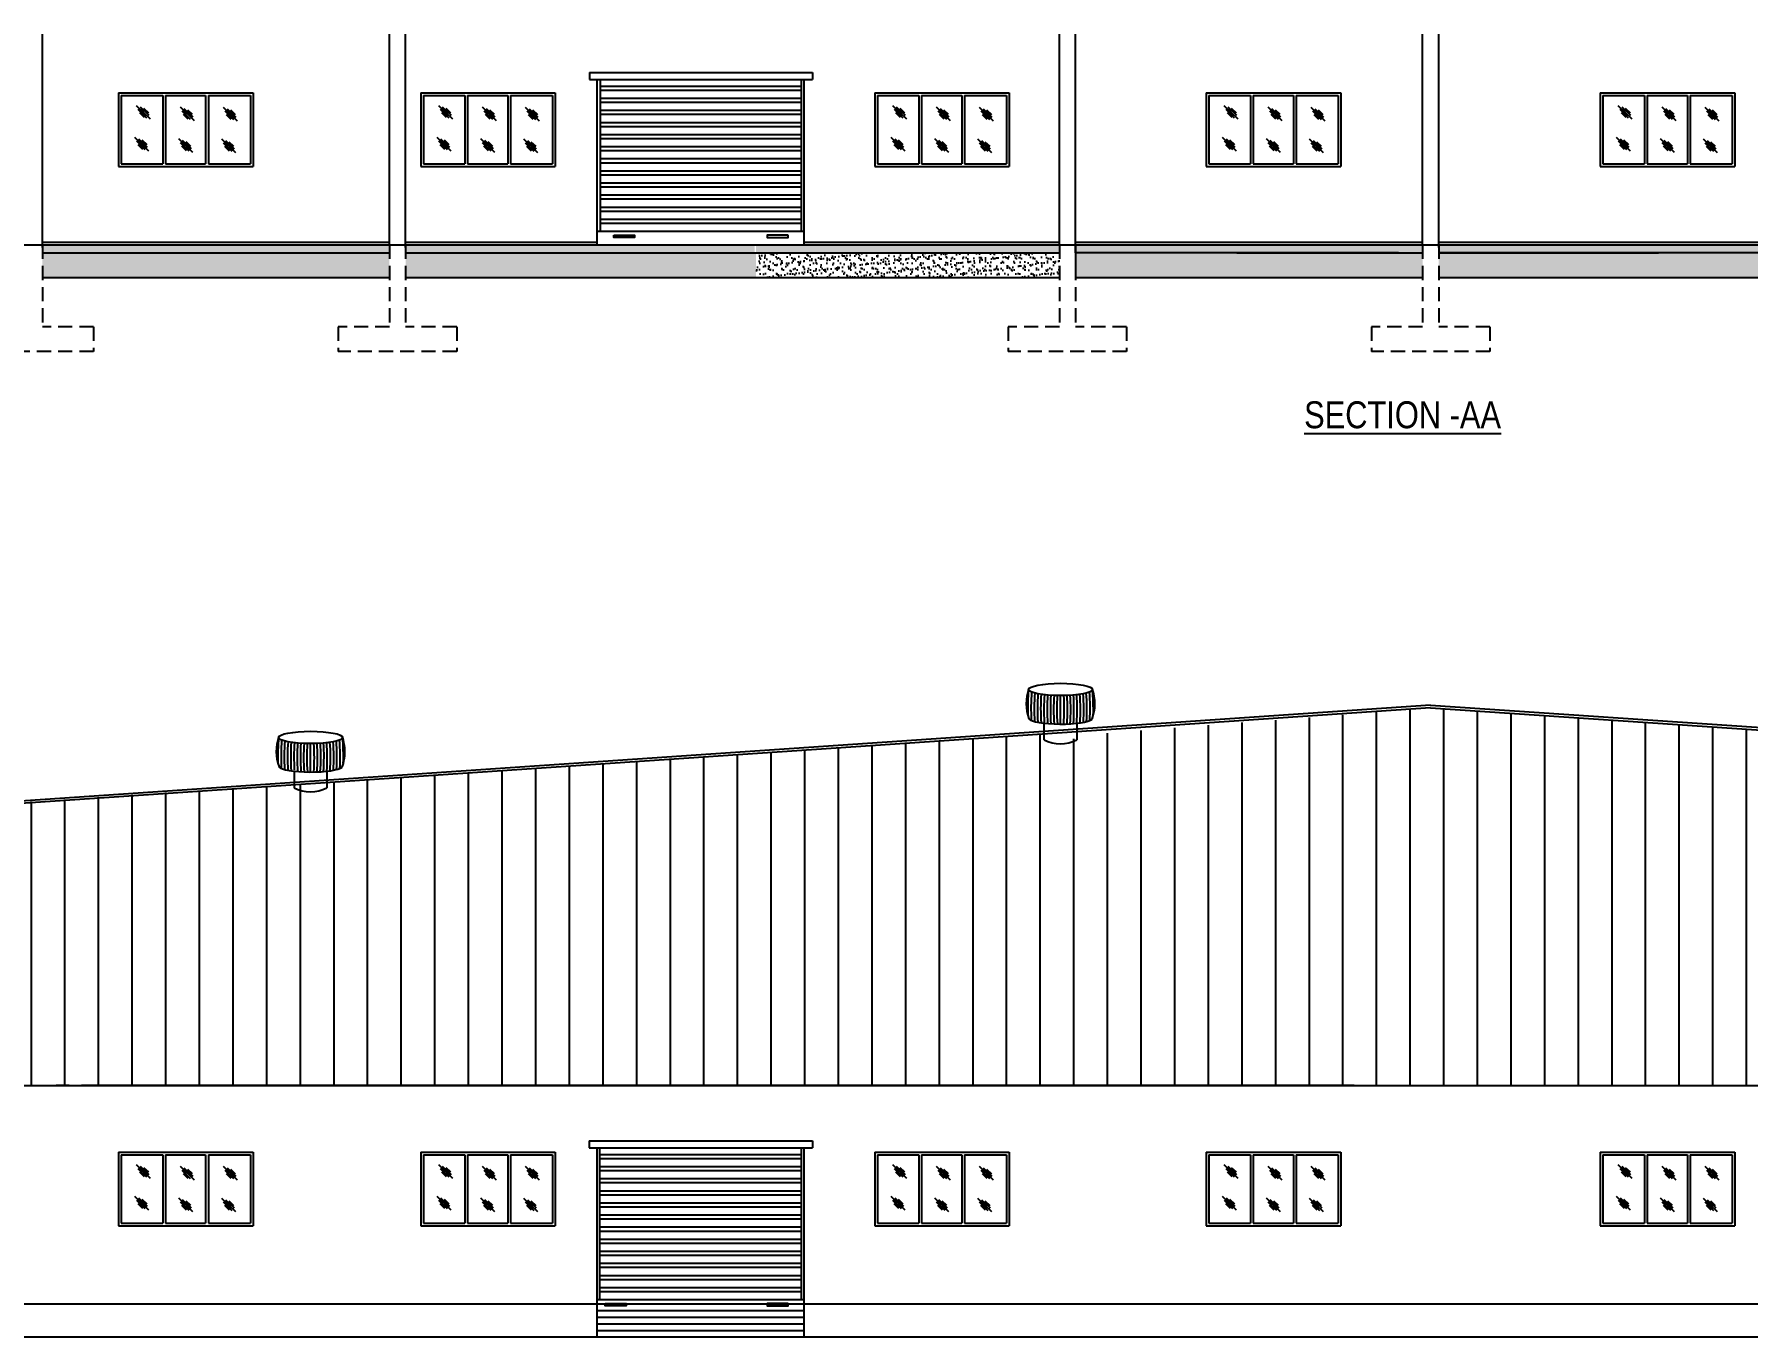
# Model space of a CAD drawing. Header units: metres. Extents: x 1422408 to 2267706, y 3009 to 80428.
# Drawn here: x 2267385.27 to 2267417.11, y 3116.11 to 3140.32 of the extents above; entities that cross this region are included whole.
import ezdxf

# ---------------------------------------------------------------- set-up
doc = ezdxf.new("R2010")
doc.units = ezdxf.units.M
doc.header["$LTSCALE"] = 3.5
doc.header["$MEASUREMENT"] = 0
doc.linetypes.add('DASHED2', pattern=[0.375, 0.25, -0.125])
doc.layers.get('0').update_dxf_attribs({"linetype": 'CONTINUOUS'})
doc.layers.add('Soolagiri', color=6, linetype='CONTINUOUS')
doc.layers.add('walls', color=41, linetype='CONTINUOUS')
doc.styles.add('SH', font='swissc.ttf', dxfattribs={"height": 10})
pattern_1 = [(37.5, (2298119.78931, 18616.87948), (-0.00503946865, 0.1541459015), [0, -0.1216, 0, -0.136, 0, -0.13]), (7.5, (2298119.7893, 18616.87948), (0.1415821364, 0.2257716852), [0, -0.0656, 0, -0.1096, 0, -0.042]), (327.5, (2298119.69091, 18616.87948), (0.24913134894, 0.0004527243), [0, -0.04, 0, -0.144, 0, -0.188]), (317.5, (2298119.6909, 18616.87948), (0.2404901284, 0.0702140452), [0, -0.02, 0, -0.0944, 0, -0.108])]
pattern_2 = [(50, (2298119.78931, 18616.87948), (0.1434520365, -0.012550427), [0.015, -0.165]), (355, (2298119.7893, 18616.87948), (-0.0277502667, 0.15043842674), [0.012, -0.132]), (100.45144446, (2298119.80126, 18616.87843), (0.11570176935, 0.1378879982), [0.0127480384, -0.1402284224]), (46.1842, (2298119.7893, 18616.91948), (0.2134482661, -0.0331038562), [0.0225, -0.2475]), (96.6356355, (2298119.8071, 18616.91672), (0.1869323891, 0.1948237202), [0.0191220684, -0.210342752]), (351.184164, (2298119.7893, 18616.91948), (0.186932389, 0.19482372), [0.018, -0.1980000002]), (21, (2298119.80931, 18616.90948), (0.11938141042, -0.08052377813), [0.015, -0.165]), (326, (2298119.8093, 18616.90948), (0.0486630664, 0.145030009), [0.012, -0.132]), (71.45144474, (2298119.81926, 18616.90277), (0.16804447535, 0.06450623056), [0.012748038, -0.1402284224]), (37.5, (2298119.789307, 18616.87948), (0.00243197106, 0.06657877077), [0, -0.1304, 0, -0.134, 0, -0.1325]), (7.5, (2298119.78931, 18616.87948), (0.05261390749, 0.07888234238), [0, -0.0764, 0, -0.1274, 0, -0.0505]), (327.5, (2298119.744707, 18616.87948), (0.106764487234, -0.00451097435), [0, -0.05, 0, -0.156, 0, -0.207]), (317.5, (2298119.72471, 18616.87948), (0.11663723387, 0.02002099647), [0, -0.065, 0, -0.1036, 0, -0.147])]

# ---------------------------------------------------------------- blocks, each defined once
blk = doc.blocks.new('A$C592862AF')
at = {"layer": 'Soolagiri', "ltscale": 0.1}
for p, q in [((0.531, 0.215), (0.531, 0.658)), ((0.274, 0.24), (0.274, -0.027)), ((0.783, 0.24), (0.783, -0.027))]:
    blk.add_line(p, q, dxfattribs=at)
for centre, radius, start, end in [((0.685, 0.533), 0.685, 160.2029, 200.1397), ((3.699, 0.447), 3.676, 175.2224, 181.4913), ((3.699, 0.447), 3.626, 175.8022, 182.7483), ((3.699, 0.447), 3.576, 175.9967, 183.0655), ((3.699, 0.447), 3.526, 176.1188, 183.2978), ((3.699, 0.447), 3.476, 176.1997, 183.4872), ((3.699, 0.447), 3.426, 176.2511, 183.3433), ((3.699, 0.447), 3.376, 176.2785, 183.7869), ((3.699, 0.447), 3.326, 176.2852, 183.9075), ((3.699, 0.447), 3.276, 176.2725, 184.0117), ((3.699, 0.447), 3.226, 176.241, 184.1006), ((-2.637, 0.447), 3.226, 355.8986, 3.759), ((-2.637, 0.447), 3.276, 355.9866, 3.7276), ((-2.637, 0.447), 3.326, 356.09, 3.7149), ((-2.637, 0.447), 3.376, 356.2097, 3.7216), ((-2.637, 0.447), 3.426, 356.3475, 3.7491), ((-2.637, 0.447), 3.476, 356.507, 3.8005), ((-2.686, 0.436), 3.576, 356.9242, 4.0038), ((-2.637, 0.447), 3.576, 356.9242, 4.0038), ((-2.637, 0.447), 3.626, 357.235, 4.1985), ((0.378, 0.533), 0.685, 339.4087, 19.7971), ((-2.637, 0.447), 3.676, 358.5152, 4.7713), ((0.529, 0.463), 0.552, 242.5754, 297.4246)]:
    blk.add_arc(centre, radius, start, end, dxfattribs=at)
blk.add_ellipse((0.531, 0.752), major_axis=(-0.495, 0), ratio=0.191406, dxfattribs=at)
blk.add_ellipse((0.532, 0.31), major_axis=(-0.495, 0), ratio=0.191406, start_param=0.135875, end_param=2.951606, dxfattribs=at)
blk = doc.blocks.new('A$C3C6135CD')
at = {"layer": 'walls', "ltscale": 0.1, "xscale": 1.199999999998907, "yscale": 1.199999999998907, "zscale": 1.199999999998907}
blk.add_blockref('A$C592862AF', (-0.005, 0.098), dxfattribs=at)

msp = doc.modelspace()

# ---------------------------------------------------------------- hatches: boundary and pattern name
h = msp.add_hatch()
h.set_pattern_fill('ANSI32', scale=0.6, angle=135)
h.set_pattern_definition([(180, (2265979.13424, 3436.73373), (0, -0.225), []), (180, (2265979.05924, 3436.80873), (0, -0.225), [])])
h.paths.add_polyline_path([(2267399.52684, 3136.66285), (2267399.52684, 3139.47778), (2267395.78684, 3139.47778), (2267395.78684, 3136.66285)])
at = {"lineweight": -3}
h = msp.add_hatch(dxfattribs=at)
h.set_pattern_fill('AR-CONC', scale=0.02, style=0)
h.set_pattern_definition([(50, (2298107.24931, 18616.87948), (0.1434520365, -0.012550427), [0.015, -0.165]), (355, (2298107.2493, 18616.87948), (-0.0277502667, 0.15043842674), [0.012, -0.132]), (100.45144446, (2298107.26126, 18616.87843), (0.11570176935, 0.1378879982), [0.0127480384, -0.1402284224]), (46.1842, (2298107.2493, 18616.91948), (0.2134482661, -0.0331038562), [0.0225, -0.2475]), (96.6356355, (2298107.2671, 18616.91672), (0.1869323891, 0.1948237202), [0.0191220684, -0.210342752]), (351.184164, (2298107.2493, 18616.91948), (0.186932389, 0.19482372), [0.018, -0.1980000002]), (21, (2298107.26931, 18616.90948), (0.11938141042, -0.08052377813), [0.015, -0.165]), (326, (2298107.2693, 18616.90948), (0.0486630664, 0.145030009), [0.012, -0.132]), (71.45144474, (2298107.27926, 18616.90277), (0.16804447535, 0.06450623056), [0.012748038, -0.1402284224]), (37.5, (2298107.249307, 18616.87948), (0.00243197106, 0.06657877077), [0, -0.1304, 0, -0.134, 0, -0.1325]), (7.5, (2298107.24931, 18616.87948), (0.05261390749, 0.07888234238), [0, -0.0764, 0, -0.1274, 0, -0.0505]), (327.5, (2298107.204707, 18616.87948), (0.106764487234, -0.00451097435), [0, -0.05, 0, -0.156, 0, -0.207]), (317.5, (2298107.18471, 18616.87948), (0.11663723387, 0.02002099647), [0, -0.065, 0, -0.1036, 0, -0.147])])
h.paths.add_polyline_path([(2267391.86684, 3136.25926), (2267391.86684, 3136.40926), (2267385.41684, 3136.40926), (2267385.41684, 3136.25926)])
h = msp.add_hatch(dxfattribs=at)
h.set_pattern_fill('AR-SAND', scale=0.08, style=0)
h.set_pattern_definition([(37.5, (2298107.24931, 18616.87948), (-0.00503946865, 0.1541459015), [0, -0.1216, 0, -0.136, 0, -0.13]), (7.5, (2298107.2493, 18616.87948), (0.1415821364, 0.2257716852), [0, -0.0656, 0, -0.1096, 0, -0.042]), (327.5, (2298107.15091, 18616.87948), (0.24913134894, 0.0004527243), [0, -0.04, 0, -0.144, 0, -0.188]), (317.5, (2298107.1509, 18616.87948), (0.2404901284, 0.0702140452), [0, -0.02, 0, -0.0944, 0, -0.108])])
h.paths.add_polyline_path([(2267391.86684, 3135.79938), (2267391.86684, 3136.25926), (2267385.41684, 3136.25926), (2267385.41684, 3135.79962), (2267386.59482, 3135.79962)])
h = msp.add_hatch(dxfattribs=at)
h.set_pattern_fill('AR-CONC', scale=0.02, style=0)
h.set_pattern_definition([(50, (2298113.51931, 18616.87948), (0.1434520365, -0.012550427), [0.015, -0.165]), (355, (2298113.5193, 18616.87948), (-0.0277502667, 0.15043842674), [0.012, -0.132]), (100.45144446, (2298113.53126, 18616.87843), (0.11570176935, 0.1378879982), [0.0127480384, -0.1402284224]), (46.1842, (2298113.5193, 18616.91948), (0.2134482661, -0.0331038562), [0.0225, -0.2475]), (96.6356355, (2298113.5371, 18616.91672), (0.1869323891, 0.1948237202), [0.0191220684, -0.210342752]), (351.184164, (2298113.5193, 18616.91948), (0.186932389, 0.19482372), [0.018, -0.1980000002]), (21, (2298113.53931, 18616.90948), (0.11938141042, -0.08052377813), [0.015, -0.165]), (326, (2298113.5393, 18616.90948), (0.0486630664, 0.145030009), [0.012, -0.132]), (71.45144474, (2298113.54926, 18616.90277), (0.16804447535, 0.06450623056), [0.012748038, -0.1402284224]), (37.5, (2298113.519307, 18616.87948), (0.00243197106, 0.06657877077), [0, -0.1304, 0, -0.134, 0, -0.1325]), (7.5, (2298113.51931, 18616.87948), (0.05261390749, 0.07888234238), [0, -0.0764, 0, -0.1274, 0, -0.0505]), (327.5, (2298113.474707, 18616.87948), (0.106764487234, -0.00451097435), [0, -0.05, 0, -0.156, 0, -0.207]), (317.5, (2298113.45471, 18616.87948), (0.11663723387, 0.02002099647), [0, -0.065, 0, -0.1036, 0, -0.147])])
h.paths.add_polyline_path([(2267398.65558, 3136.25926), (2267398.65558, 3136.40926), (2267392.16684, 3136.40926), (2267392.16684, 3136.25926)])
h = msp.add_hatch(dxfattribs=at)
h.set_pattern_fill('AR-SAND', scale=0.08, style=0)
h.set_pattern_definition([(37.5, (2298113.51931, 18616.87948), (-0.00503946865, 0.1541459015), [0, -0.1216, 0, -0.136, 0, -0.13]), (7.5, (2298113.5193, 18616.87948), (0.1415821364, 0.2257716852), [0, -0.0656, 0, -0.1096, 0, -0.042]), (327.5, (2298113.42091, 18616.87948), (0.24913134894, 0.0004527243), [0, -0.04, 0, -0.144, 0, -0.188]), (317.5, (2298113.4209, 18616.87948), (0.2404901284, 0.0702140452), [0, -0.02, 0, -0.0944, 0, -0.108])])
h.paths.add_polyline_path([(2267398.67684, 3135.79938), (2267398.67684, 3136.25926), (2267392.16684, 3136.25926), (2267392.16684, 3135.79962), (2267392.86482, 3135.79962)])
h = msp.add_hatch(dxfattribs=at)
h.set_pattern_fill('AR-CONC', scale=0.02, style=0)
h.set_pattern_definition(pattern_2)
h.paths.add_polyline_path([(2267404.31684, 3136.25926), (2267404.31684, 3136.40926), (2267398.67684, 3136.40926), (2267398.67684, 3136.25926)])
h = msp.add_hatch(dxfattribs=at)
h.set_pattern_fill('AR-SAND', scale=0.08, style=0)
h.set_pattern_definition(pattern_1)
h.paths.add_polyline_path([(2267404.31684, 3135.79938), (2267404.31684, 3136.25926), (2267398.67684, 3136.25926), (2267398.67684, 3135.79962), (2267399.13482, 3135.79962)])
h = msp.add_hatch(dxfattribs=at)
h.set_pattern_fill('AR-CONC', scale=0.02, style=0)
h.set_pattern_definition(pattern_2)
h.paths.add_polyline_path([(2267436.38684, 3136.40924), (2267426.01684, 3136.40924), (2267426.01684, 3136.25926), (2267436.38684, 3136.25926)])
h.paths.add_polyline_path([(2267443.13684, 3136.40926), (2267436.68684, 3136.40926), (2267436.68684, 3136.25926), (2267443.13684, 3136.25926)])
h.paths.add_polyline_path([(2267456.35841, 3136.40924), (2267450.18684, 3136.40924), (2267450.18684, 3136.25926), (2267456.35841, 3136.25926)])
h.paths.add_polyline_path([(2267411.36684, 3136.40924), (2267411.36684, 3136.25926), (2267418.96684, 3136.25926), (2267418.96684, 3136.40924)])
h.paths.add_polyline_path([(2267411.06684, 3136.25926), (2267411.06684, 3136.40924), (2267404.61684, 3136.40924), (2267404.61684, 3136.25926)])
h.paths.add_polyline_path([(2267419.26684, 3136.40926), (2267419.26684, 3136.25926), (2267425.71684, 3136.25926), (2267425.71684, 3136.40926)])
h = msp.add_hatch(dxfattribs=at)
h.set_pattern_fill('AR-SAND', scale=0.08, style=0)
h.set_pattern_definition(pattern_1)
h.paths.add_polyline_path([(2267450.18684, 3136.25926), (2267450.18684, 3135.79926), (2267448.8952, 3135.79926), (2267456.35994, 3135.79944), (2267456.36397, 3136.25908)])
h.paths.add_polyline_path([(2267443.13684, 3136.25926), (2267436.68684, 3136.25926), (2267436.68684, 3135.79926), (2267443.13684, 3135.79926)])
h.paths.add_polyline_path([(2267436.38684, 3136.25926), (2267426.01684, 3136.25926), (2267426.01684, 3135.79926), (2267436.38684, 3135.79926)])
h.paths.add_polyline_path([(2267411.06684, 3135.79926), (2267411.06684, 3136.25926), (2267404.61684, 3136.25926), (2267404.61684, 3135.79926)])
h.paths.add_polyline_path([(2267411.36684, 3136.25926), (2267411.36684, 3135.79926), (2267418.96684, 3135.79926), (2267418.96684, 3136.25926)])
h.paths.add_polyline_path([(2267419.26684, 3136.25926), (2267419.26684, 3135.79926), (2267425.71684, 3135.79926), (2267425.71684, 3136.25926)])
h = msp.add_hatch(dxfattribs=at)
h.set_pattern_fill('ANSI31', scale=5, angle=45, style=0)
h.set_pattern_definition([(90, (2298107.0872, 18574.57995), (-0.625, 0), [])])
edge = h.paths.add_edge_path()
edge.add_line((2267456.94074, 3124.76434), (2267430.28257, 3126.51046))
edge.add_arc((2267429.99948, 3126.57609), 0.2906, 194.030278, 346.94782, ccw=False)
edge.add_line((2267429.71756, 3126.50564), (2267418.58815, 3127.30189))
edge.add_arc((2267418.20912, 3127.32831), 0.37995, 231.621827, 356.012441, ccw=False)
edge.add_line((2267417.97323, 3127.03046), (2267417.98054, 3127.34301))
edge.add_line((2267417.98054, 3127.34301), (2267411.2247, 3127.80022))
edge.add_line((2267411.2247, 3127.80022), (2267404.65339, 3127.284))
edge.add_line((2267404.65339, 3127.284), (2267404.67373, 3127.35632))
edge.add_arc((2267404.35598, 3127.47382), 0.33878, 208.065233, 339.706364, ccw=False)
edge.add_line((2267404.05703, 3127.31443), (2267365.49379, 3124.74015))
edge.add_line((2267365.49379, 3124.74015), (2267365.49784, 3120.78108))
edge.add_line((2267365.49784, 3120.78108), (2267386.01521, 3120.78108))
edge.add_line((2267386.01521, 3120.78108), (2267386.24521, 3120.78291))
edge.add_line((2267386.24521, 3120.78291), (2267409.89521, 3120.78108))
edge.add_line((2267409.89521, 3120.78108), (2267456.93684, 3120.78108))
edge.add_line((2267456.93684, 3120.78108), (2267456.94074, 3124.76434))
h = msp.add_hatch()
h.set_pattern_fill('ANSI32', scale=0.6, angle=135)
h.set_pattern_definition([(180, (2265979.13424, 3416.87421), (0, -0.225), []), (180, (2265979.05924, 3416.94921), (0, -0.225), [])])
h.paths.add_polyline_path([(2267399.52684, 3116.80334), (2267399.52684, 3119.61826), (2267395.77684, 3119.61826), (2267395.77684, 3116.80334)])
h = msp.add_hatch()
h.set_pattern_fill('ANSI31', angle=135)
h.set_pattern_definition([(180, (2273614.48903, 9527.09983), (0, -0.125), [])])
h.paths.add_polyline_path([(2267399.57684, 3116.10908), (2267399.57684, 3116.60334), (2267395.72684, 3116.60334), (2267395.72684, 3116.10908)])

# ---------------------------------------------------------------- linework, layer by layer
at = {"color": 7, "lineweight": -3}
for p, q in [((2267385.41684, 3136.35926), (2267385.41684, 3140.32126)), ((2267391.86684, 3136.40926), (2267391.86684, 3140.32126)), ((2267392.16684, 3136.35926), (2267392.16684, 3140.32126)), ((2267404.31684, 3136.40926), (2267404.31684, 3140.32126)), ((2267404.61684, 3136.35926), (2267404.61684, 3140.32126)), ((2267411.06684, 3136.40924), (2267411.06684, 3140.32124)), ((2267411.36684, 3136.35924), (2267411.36684, 3140.32124)), ((2267409.7957, 3120.78108), (2267386.1457, 3120.78108)), ((2267365.24837, 3116.10908), (2267458.06603, 3116.10908))]:
    msp.add_line(p, q, dxfattribs=at)
at = {"color": 7}
for p, q in [((2267395.58684, 3139.61188), (2267395.58684, 3139.47778)), ((2267395.58684, 3139.61188), (2267399.72684, 3139.61188)), ((2267395.58684, 3139.47778), (2267399.72684, 3139.47778)), ((2267395.72684, 3136.40922), (2267395.72684, 3139.47778)), ((2267395.78684, 3136.66285), (2267395.78684, 3139.47778)), ((2267399.52684, 3136.66285), (2267399.52684, 3139.47778)), ((2267399.57684, 3136.40922), (2267399.57684, 3139.47778)), ((2267399.72684, 3139.61188), (2267399.72684, 3139.47778)), ((2267386.83368, 3139.23072), (2267386.83368, 3137.86072)), ((2267386.83368, 3139.23072), (2267389.33368, 3139.23072)), ((2267386.88368, 3139.18072), (2267386.88368, 3137.91072)), ((2267386.88368, 3139.18072), (2267387.65528, 3139.18072)), ((2267387.65528, 3139.18072), (2267387.65528, 3137.91072)), ((2267387.70528, 3139.18072), (2267387.70528, 3137.91072)), ((2267387.70528, 3139.18072), (2267388.45188, 3139.18072)), ((2267388.45188, 3139.18072), (2267388.45188, 3137.91072)), ((2267388.50188, 3139.18072), (2267388.50188, 3137.91072)), ((2267388.50188, 3139.18072), (2267389.28368, 3139.18072)), ((2267389.28368, 3139.18072), (2267389.28368, 3137.91072)), ((2267389.33368, 3139.23072), (2267389.33368, 3137.86072)), ((2267392.44815, 3139.23072), (2267392.44815, 3137.86072)), ((2267392.44815, 3139.23072), (2267394.94815, 3139.23072)), ((2267392.49815, 3139.18072), (2267392.49815, 3137.91072)), ((2267392.49815, 3139.18072), (2267393.26975, 3139.18072)), ((2267393.26975, 3139.18072), (2267393.26975, 3137.91072)), ((2267393.31975, 3139.18072), (2267393.31975, 3137.91072)), ((2267393.31975, 3139.18072), (2267394.06635, 3139.18072)), ((2267394.06635, 3139.18072), (2267394.06635, 3137.91072)), ((2267394.11635, 3139.18072), (2267394.11635, 3137.91072)), ((2267394.11635, 3139.18072), (2267394.89815, 3139.18072)), ((2267394.89815, 3139.18072), (2267394.89815, 3137.91072)), ((2267394.94815, 3139.23072), (2267394.94815, 3137.86072)), ((2267400.88548, 3139.23072), (2267400.88548, 3137.86072)), ((2267400.88548, 3139.23072), (2267403.38548, 3139.23072)), ((2267400.93548, 3139.18072), (2267400.93548, 3137.91072)), ((2267400.93548, 3139.18072), (2267401.70708, 3139.18072)), ((2267401.70708, 3139.18072), (2267401.70708, 3137.91072)), ((2267401.75708, 3139.18072), (2267401.75708, 3137.91072)), ((2267401.75708, 3139.18072), (2267402.50368, 3139.18072)), ((2267402.50368, 3139.18072), (2267402.50368, 3137.91072)), ((2267402.55368, 3139.18072), (2267402.55368, 3137.91072)), ((2267402.55368, 3139.18072), (2267403.33548, 3139.18072)), ((2267403.33548, 3139.18072), (2267403.33548, 3137.91072)), ((2267403.38548, 3139.23072), (2267403.38548, 3137.86072)), ((2267407.04717, 3139.23072), (2267407.04717, 3137.86072)), ((2267407.04717, 3139.23072), (2267409.54717, 3139.23072)), ((2267407.09717, 3139.18072), (2267407.09717, 3137.91072)), ((2267407.09717, 3139.18072), (2267407.86877, 3139.18072)), ((2267407.86877, 3139.18072), (2267407.86877, 3137.91072)), ((2267407.91877, 3139.18072), (2267407.91877, 3137.91072)), ((2267407.91877, 3139.18072), (2267408.66537, 3139.18072)), ((2267408.66537, 3139.18072), (2267408.66537, 3137.91072)), ((2267408.71537, 3139.18072), (2267408.71537, 3137.91072)), ((2267408.71537, 3139.18072), (2267409.49717, 3139.18072)), ((2267409.49717, 3139.18072), (2267409.49717, 3137.91072)), ((2267409.54717, 3139.23072), (2267409.54717, 3137.86072)), ((2267414.36924, 3139.23072), (2267414.36924, 3137.86072)), ((2267414.36924, 3139.23072), (2267416.86924, 3139.23072)), ((2267414.41924, 3139.18072), (2267414.41924, 3137.91072)), ((2267414.41924, 3139.18072), (2267415.19084, 3139.18072)), ((2267415.19084, 3139.18072), (2267415.19084, 3137.91072)), ((2267415.24084, 3139.18072), (2267415.24084, 3137.91072)), ((2267415.24084, 3139.18072), (2267415.98744, 3139.18072)), ((2267415.98744, 3139.18072), (2267415.98744, 3137.91072)), ((2267416.03744, 3139.18072), (2267416.03744, 3137.91072)), ((2267416.03744, 3139.18072), (2267416.81924, 3139.18072)), ((2267416.81924, 3139.18072), (2267416.81924, 3137.91072)), ((2267416.86924, 3139.23072), (2267416.86924, 3137.86072)), ((2267387.16194, 3138.99937), (2267387.4227, 3138.7466)), ((2267387.35981, 3138.76382), (2267387.20054, 3138.92103)), ((2267387.31243, 3138.77183), (2267387.22609, 3138.8581)), ((2267387.40353, 3138.80892), (2267387.24145, 3138.96323)), ((2267387.39405, 3138.85603), (2267387.30514, 3138.93965)), ((2267387.97514, 3138.97044), (2267388.2359, 3138.71767)), ((2267388.17301, 3138.73489), (2267388.01374, 3138.89209)), ((2267388.12563, 3138.74289), (2267388.03929, 3138.82916)), ((2267388.21673, 3138.77999), (2267388.05464, 3138.93429)), ((2267388.20725, 3138.82709), (2267388.11834, 3138.91071)), ((2267388.77532, 3138.96718), (2267389.03608, 3138.71441)), ((2267388.97319, 3138.73163), (2267388.81392, 3138.88884)), ((2267388.92581, 3138.73964), (2267388.83947, 3138.82591)), ((2267389.01691, 3138.77673), (2267388.85483, 3138.93104)), ((2267389.00743, 3138.82384), (2267388.91852, 3138.90746)), ((2267392.77641, 3138.99937), (2267393.03717, 3138.7466)), ((2267392.97428, 3138.76382), (2267392.81501, 3138.92103)), ((2267392.9269, 3138.77183), (2267392.84056, 3138.8581)), ((2267393.018, 3138.80892), (2267392.85592, 3138.96323)), ((2267393.00852, 3138.85603), (2267392.91961, 3138.93965)), ((2267393.58961, 3138.97044), (2267393.85037, 3138.71767)), ((2267393.78748, 3138.73489), (2267393.62821, 3138.89209)), ((2267393.7401, 3138.74289), (2267393.65376, 3138.82916)), ((2267393.8312, 3138.77999), (2267393.66912, 3138.93429)), ((2267393.82172, 3138.82709), (2267393.73281, 3138.91071)), ((2267394.38979, 3138.96718), (2267394.65055, 3138.71441)), ((2267394.58766, 3138.73163), (2267394.42839, 3138.88884)), ((2267394.54028, 3138.73964), (2267394.45394, 3138.82591)), ((2267394.63138, 3138.77673), (2267394.4693, 3138.93104)), ((2267394.6219, 3138.82384), (2267394.53299, 3138.90746)), ((2267401.21373, 3138.99937), (2267401.47449, 3138.7466)), ((2267401.41161, 3138.76382), (2267401.25233, 3138.92103)), ((2267401.36423, 3138.77183), (2267401.27788, 3138.8581)), ((2267401.45532, 3138.80892), (2267401.29324, 3138.96323)), ((2267401.44585, 3138.85603), (2267401.35693, 3138.93965)), ((2267402.02693, 3138.97044), (2267402.28769, 3138.71767)), ((2267402.22481, 3138.73489), (2267402.06553, 3138.89209)), ((2267402.17743, 3138.74289), (2267402.09108, 3138.82916)), ((2267402.26852, 3138.77999), (2267402.10644, 3138.93429)), ((2267402.25905, 3138.82709), (2267402.17013, 3138.91071)), ((2267402.82711, 3138.96718), (2267403.08787, 3138.71441)), ((2267403.02499, 3138.73163), (2267402.86572, 3138.88884)), ((2267402.97761, 3138.73964), (2267402.89127, 3138.82591)), ((2267403.06871, 3138.77673), (2267402.90662, 3138.93104)), ((2267403.05923, 3138.82384), (2267402.97032, 3138.90746)), ((2267407.37543, 3138.99937), (2267407.63619, 3138.7466)), ((2267407.5733, 3138.76382), (2267407.41403, 3138.92103)), ((2267407.52592, 3138.77183), (2267407.43958, 3138.8581)), ((2267407.61702, 3138.80892), (2267407.45494, 3138.96323)), ((2267407.60754, 3138.85603), (2267407.51863, 3138.93965)), ((2267408.18863, 3138.97044), (2267408.44939, 3138.71767)), ((2267408.3865, 3138.73489), (2267408.22723, 3138.89209)), ((2267408.33912, 3138.74289), (2267408.25278, 3138.82916)), ((2267408.43022, 3138.77999), (2267408.26814, 3138.93429)), ((2267408.42074, 3138.82709), (2267408.33183, 3138.91071)), ((2267408.98881, 3138.96718), (2267409.24957, 3138.71441)), ((2267409.18668, 3138.73163), (2267409.02741, 3138.88884)), ((2267409.1393, 3138.73964), (2267409.05296, 3138.82591)), ((2267409.2304, 3138.77673), (2267409.06832, 3138.93104)), ((2267409.22092, 3138.82384), (2267409.13201, 3138.90746)), ((2267414.6975, 3138.99937), (2267414.95826, 3138.7466)), ((2267414.89537, 3138.76382), (2267414.7361, 3138.92103)), ((2267414.84799, 3138.77183), (2267414.76165, 3138.8581)), ((2267414.93909, 3138.80892), (2267414.77701, 3138.96323)), ((2267414.92961, 3138.85603), (2267414.8407, 3138.93965)), ((2267415.5107, 3138.97044), (2267415.77146, 3138.71767)), ((2267415.70857, 3138.73489), (2267415.5493, 3138.89209)), ((2267415.66119, 3138.74289), (2267415.57485, 3138.82916)), ((2267415.75229, 3138.77999), (2267415.59021, 3138.93429)), ((2267415.74281, 3138.82709), (2267415.6539, 3138.91071)), ((2267416.31088, 3138.96718), (2267416.57164, 3138.71441)), ((2267416.50875, 3138.73163), (2267416.34948, 3138.88884)), ((2267416.46138, 3138.73964), (2267416.37503, 3138.82591)), ((2267416.55247, 3138.77673), (2267416.39039, 3138.93104)), ((2267416.543, 3138.82384), (2267416.45408, 3138.90746)), ((2267387.13131, 3138.40949), (2267387.39207, 3138.15672)), ((2267387.32918, 3138.17394), (2267387.16991, 3138.33115)), ((2267387.2818, 3138.18195), (2267387.19546, 3138.26822)), ((2267387.3729, 3138.21904), (2267387.21082, 3138.37335)), ((2267387.36342, 3138.26615), (2267387.27451, 3138.34977)), ((2267387.94451, 3138.38056), (2267388.20527, 3138.12779)), ((2267388.14238, 3138.14501), (2267387.98311, 3138.30221)), ((2267388.095, 3138.15301), (2267388.00866, 3138.23928)), ((2267388.1861, 3138.19011), (2267388.02402, 3138.34441)), ((2267388.17662, 3138.23721), (2267388.08771, 3138.32083)), ((2267388.74469, 3138.3773), (2267389.00545, 3138.12453)), ((2267388.94256, 3138.14175), (2267388.78329, 3138.29896)), ((2267388.89518, 3138.14976), (2267388.80884, 3138.23603)), ((2267388.98628, 3138.18685), (2267388.8242, 3138.34116)), ((2267388.97681, 3138.23396), (2267388.88789, 3138.31758)), ((2267392.74578, 3138.40949), (2267393.00654, 3138.15672)), ((2267392.94365, 3138.17394), (2267392.78438, 3138.33115)), ((2267392.89628, 3138.18195), (2267392.80993, 3138.26822)), ((2267392.98737, 3138.21904), (2267392.82529, 3138.37335)), ((2267392.9779, 3138.26615), (2267392.88898, 3138.34977)), ((2267393.55898, 3138.38056), (2267393.81974, 3138.12779)), ((2267393.75685, 3138.14501), (2267393.59758, 3138.30221)), ((2267393.70948, 3138.15301), (2267393.62313, 3138.23928)), ((2267393.80057, 3138.19011), (2267393.63849, 3138.34441)), ((2267393.7911, 3138.23721), (2267393.70218, 3138.32083)), ((2267394.35916, 3138.3773), (2267394.61992, 3138.12453)), ((2267394.55704, 3138.14175), (2267394.39776, 3138.29896)), ((2267394.50966, 3138.14976), (2267394.42331, 3138.23603)), ((2267394.60075, 3138.18685), (2267394.43867, 3138.34116)), ((2267394.59128, 3138.23396), (2267394.50236, 3138.31758)), ((2267401.1831, 3138.40949), (2267401.44387, 3138.15672)), ((2267401.38098, 3138.17394), (2267401.22171, 3138.33115)), ((2267401.3336, 3138.18195), (2267401.24726, 3138.26822)), ((2267401.4247, 3138.21904), (2267401.26261, 3138.37335)), ((2267401.41522, 3138.26615), (2267401.32631, 3138.34977)), ((2267401.9963, 3138.38056), (2267402.25706, 3138.12779)), ((2267402.19418, 3138.14501), (2267402.03491, 3138.30221)), ((2267402.1468, 3138.15301), (2267402.06046, 3138.23928)), ((2267402.2379, 3138.19011), (2267402.07581, 3138.34441)), ((2267402.22842, 3138.23721), (2267402.13951, 3138.32083)), ((2267402.79649, 3138.3773), (2267403.05725, 3138.12453)), ((2267402.99436, 3138.14175), (2267402.83509, 3138.29896)), ((2267402.94698, 3138.14976), (2267402.86064, 3138.23603)), ((2267403.03808, 3138.18685), (2267402.876, 3138.34116)), ((2267403.0286, 3138.23396), (2267402.93969, 3138.31758)), ((2267407.3448, 3138.40949), (2267407.60556, 3138.15672)), ((2267407.54267, 3138.17394), (2267407.3834, 3138.33115)), ((2267407.49529, 3138.18195), (2267407.40895, 3138.26822)), ((2267407.58639, 3138.21904), (2267407.42431, 3138.37335)), ((2267407.57691, 3138.26615), (2267407.488, 3138.34977)), ((2267408.158, 3138.38056), (2267408.41876, 3138.12779)), ((2267408.35587, 3138.14501), (2267408.1966, 3138.30221)), ((2267408.30849, 3138.15301), (2267408.22215, 3138.23928)), ((2267408.39959, 3138.19011), (2267408.23751, 3138.34441)), ((2267408.39011, 3138.23721), (2267408.3012, 3138.32083)), ((2267408.95818, 3138.3773), (2267409.21894, 3138.12453)), ((2267409.15605, 3138.14175), (2267408.99678, 3138.29896)), ((2267409.10868, 3138.14976), (2267409.02233, 3138.23603)), ((2267409.19977, 3138.18685), (2267409.03769, 3138.34116)), ((2267409.1903, 3138.23396), (2267409.10138, 3138.31758)), ((2267414.66687, 3138.40949), (2267414.92763, 3138.15672)), ((2267414.86475, 3138.17394), (2267414.70547, 3138.33115)), ((2267414.81737, 3138.18195), (2267414.73102, 3138.26822)), ((2267414.90846, 3138.21904), (2267414.74638, 3138.37335)), ((2267414.89899, 3138.26615), (2267414.81007, 3138.34977)), ((2267415.48007, 3138.38056), (2267415.74083, 3138.12779)), ((2267415.67795, 3138.14501), (2267415.51867, 3138.30221)), ((2267415.63057, 3138.15301), (2267415.54422, 3138.23928)), ((2267415.72166, 3138.19011), (2267415.55958, 3138.34441)), ((2267415.71219, 3138.23721), (2267415.62327, 3138.32083)), ((2267416.28025, 3138.3773), (2267416.54101, 3138.12453)), ((2267416.47813, 3138.14175), (2267416.31886, 3138.29896)), ((2267416.43075, 3138.14976), (2267416.34441, 3138.23603)), ((2267416.52185, 3138.18685), (2267416.35976, 3138.34116)), ((2267416.51237, 3138.23396), (2267416.42346, 3138.31758)), ((2267386.83368, 3137.86072), (2267389.33368, 3137.86072)), ((2267386.88368, 3137.91072), (2267387.65528, 3137.91072)), ((2267387.70528, 3137.91072), (2267388.45188, 3137.91072)), ((2267388.50188, 3137.91072), (2267389.28368, 3137.91072)), ((2267392.44815, 3137.86072), (2267394.94815, 3137.86072)), ((2267392.49815, 3137.91072), (2267393.26975, 3137.91072)), ((2267393.31975, 3137.91072), (2267394.06635, 3137.91072)), ((2267394.11635, 3137.91072), (2267394.89815, 3137.91072)), ((2267400.88548, 3137.86072), (2267403.38548, 3137.86072)), ((2267400.93548, 3137.91072), (2267401.70708, 3137.91072)), ((2267401.75708, 3137.91072), (2267402.50368, 3137.91072)), ((2267402.55368, 3137.91072), (2267403.33548, 3137.91072)), ((2267407.04717, 3137.86072), (2267409.54717, 3137.86072)), ((2267407.09717, 3137.91072), (2267407.86877, 3137.91072)), ((2267407.91877, 3137.91072), (2267408.66537, 3137.91072)), ((2267408.71537, 3137.91072), (2267409.49717, 3137.91072)), ((2267414.36924, 3137.86072), (2267416.86924, 3137.86072)), ((2267414.41924, 3137.91072), (2267415.19084, 3137.91072)), ((2267415.24084, 3137.91072), (2267415.98744, 3137.91072)), ((2267416.03744, 3137.91072), (2267416.81924, 3137.91072)), ((2267395.73684, 3136.66285), (2267399.57684, 3136.66285)), ((2267365.31009, 3136.40926), (2267457.12009, 3136.40926)), ((2267385.41684, 3136.45926), (2267391.86684, 3136.45926)), ((2267385.41684, 3136.25926), (2267391.86684, 3136.25926)), ((2267392.16684, 3136.45926), (2267395.72684, 3136.45926)), ((2267392.16684, 3136.25926), (2267398.67684, 3136.25926)), ((2267398.67684, 3136.25926), (2267404.31684, 3136.25926)), ((2267399.57684, 3136.45926), (2267404.31684, 3136.45926)), ((2267404.61684, 3136.45926), (2267411.06684, 3136.45926)), ((2267407.61732, 3136.25926), (2267411.06684, 3136.25926)), ((2267411.36684, 3136.45926), (2267418.96684, 3136.45926)), ((2267411.36684, 3136.25926), (2267415.45294, 3136.25926, -35.49646)), ((2267385.41684, 3135.79926), (2267391.86684, 3135.79926)), ((2267392.16684, 3135.79926), (2267398.67684, 3135.79926)), ((2267398.67684, 3135.79926), (2267404.31684, 3135.79926)), ((2267399.06131, 3135.79962), (2267399.13482, 3135.79962)), ((2267407.61732, 3135.79926), (2267411.06684, 3135.79926)), ((2267411.36684, 3135.79926), (2267415.45294, 3135.79926, -35.46555)), ((2267411.21684, 3127.85115), (2267365.49684, 3124.73247)), ((2267411.21684, 3127.80075), (2267365.49684, 3124.69526)), ((2267411.21684, 3127.85115), (2267456.93684, 3124.77187)), ((2267411.21684, 3127.80075), (2267456.93684, 3124.7066)), ((2267365.49684, 3120.78108), (2267456.93684, 3120.78108)), ((2267385.9157, 3120.78108), (2267385.6757, 3120.78108)), ((2267385.9157, 3120.78108), (2267386.1457, 3120.78108)), ((2267409.7957, 3120.78108), (2267436.7557, 3120.78108)), ((2267395.57684, 3119.75236), (2267395.57684, 3119.61826)), ((2267395.57684, 3119.75236), (2267399.72684, 3119.75236)), ((2267399.72684, 3119.75236), (2267399.72684, 3119.61826)), ((2267386.83368, 3119.54055), (2267386.83368, 3118.17055)), ((2267386.83368, 3119.54055), (2267389.33368, 3119.54055)), ((2267386.88368, 3119.49055), (2267386.88368, 3118.22055)), ((2267386.88368, 3119.49055), (2267387.65528, 3119.49055)), ((2267387.16194, 3119.3092), (2267387.4227, 3119.05643)), ((2267387.65528, 3119.49055), (2267387.65528, 3118.22055)), ((2267387.70528, 3119.49055), (2267387.70528, 3118.22055)), ((2267387.70528, 3119.49055), (2267388.45188, 3119.49055)), ((2267388.45188, 3119.49055), (2267388.45188, 3118.22055)), ((2267388.50188, 3119.49055), (2267388.50188, 3118.22055)), ((2267388.50188, 3119.49055), (2267389.28368, 3119.49055)), ((2267389.28368, 3119.49055), (2267389.28368, 3118.22055)), ((2267389.33368, 3119.54055), (2267389.33368, 3118.17055)), ((2267392.44815, 3119.54055), (2267392.44815, 3118.17055)), ((2267392.44815, 3119.54055), (2267394.94815, 3119.54055)), ((2267392.49815, 3119.49055), (2267392.49815, 3118.22055)), ((2267392.49815, 3119.49055), (2267393.26975, 3119.49055)), ((2267392.77641, 3119.3092), (2267393.03717, 3119.05643)), ((2267393.26975, 3119.49055), (2267393.26975, 3118.22055)), ((2267393.31975, 3119.49055), (2267393.31975, 3118.22055)), ((2267393.31975, 3119.49055), (2267394.06635, 3119.49055)), ((2267394.06635, 3119.49055), (2267394.06635, 3118.22055)), ((2267394.11635, 3119.49055), (2267394.11635, 3118.22055)), ((2267394.11635, 3119.49055), (2267394.89815, 3119.49055)), ((2267394.89815, 3119.49055), (2267394.89815, 3118.22055)), ((2267394.94815, 3119.54055), (2267394.94815, 3118.17055)), ((2267395.57684, 3119.61826), (2267399.72684, 3119.61826)), ((2267395.72684, 3116.10908), (2267395.72684, 3119.61826)), ((2267395.77684, 3116.80334), (2267395.77684, 3119.61826)), ((2267399.52684, 3116.80334), (2267399.52684, 3119.61826)), ((2267399.57684, 3116.10908), (2267399.57684, 3119.61826)), ((2267400.88548, 3119.54055), (2267400.88548, 3118.17055)), ((2267400.88548, 3119.54055), (2267403.38548, 3119.54055)), ((2267400.93548, 3119.49055), (2267400.93548, 3118.22055)), ((2267400.93548, 3119.49055), (2267401.70708, 3119.49055)), ((2267401.21373, 3119.3092), (2267401.47449, 3119.05643)), ((2267401.70708, 3119.49055), (2267401.70708, 3118.22055)), ((2267401.75708, 3119.49055), (2267401.75708, 3118.22055)), ((2267401.75708, 3119.49055), (2267402.50368, 3119.49055)), ((2267402.50368, 3119.49055), (2267402.50368, 3118.22055)), ((2267402.55368, 3119.49055), (2267402.55368, 3118.22055)), ((2267402.55368, 3119.49055), (2267403.33548, 3119.49055)), ((2267403.33548, 3119.49055), (2267403.33548, 3118.22055)), ((2267403.38548, 3119.54055), (2267403.38548, 3118.17055)), ((2267407.04717, 3119.54055), (2267407.04717, 3118.17055)), ((2267407.04717, 3119.54055), (2267409.54717, 3119.54055)), ((2267407.09717, 3119.49055), (2267407.09717, 3118.22055)), ((2267407.09717, 3119.49055), (2267407.86877, 3119.49055)), ((2267407.37543, 3119.3092), (2267407.63619, 3119.05643)), ((2267407.86877, 3119.49055), (2267407.86877, 3118.22055)), ((2267407.91877, 3119.49055), (2267407.91877, 3118.22055)), ((2267407.91877, 3119.49055), (2267408.66537, 3119.49055)), ((2267408.66537, 3119.49055), (2267408.66537, 3118.22055)), ((2267408.71537, 3119.49055), (2267408.71537, 3118.22055)), ((2267408.71537, 3119.49055), (2267409.49717, 3119.49055)), ((2267409.49717, 3119.49055), (2267409.49717, 3118.22055)), ((2267409.54717, 3119.54055), (2267409.54717, 3118.17055)), ((2267414.36924, 3119.54055), (2267414.36924, 3118.17055)), ((2267414.36924, 3119.54055), (2267416.86924, 3119.54055)), ((2267414.41924, 3119.49055), (2267414.41924, 3118.22055)), ((2267414.41924, 3119.49055), (2267415.19084, 3119.49055)), ((2267414.6975, 3119.3092), (2267414.95826, 3119.05643)), ((2267415.19084, 3119.49055), (2267415.19084, 3118.22055)), ((2267415.24084, 3119.49055), (2267415.24084, 3118.22055)), ((2267415.24084, 3119.49055), (2267415.98744, 3119.49055)), ((2267415.98744, 3119.49055), (2267415.98744, 3118.22055)), ((2267416.03744, 3119.49055), (2267416.03744, 3118.22055)), ((2267416.03744, 3119.49055), (2267416.81924, 3119.49055)), ((2267416.81924, 3119.49055), (2267416.81924, 3118.22055)), ((2267416.86924, 3119.54055), (2267416.86924, 3118.17055)), ((2267387.35981, 3119.07365), (2267387.20054, 3119.23085)), ((2267387.31243, 3119.08165), (2267387.22609, 3119.16792)), ((2267387.40353, 3119.11875), (2267387.24145, 3119.27305)), ((2267387.39405, 3119.16585), (2267387.30514, 3119.24947)), ((2267387.97514, 3119.28026), (2267388.2359, 3119.02749)), ((2267388.17301, 3119.04471), (2267388.01374, 3119.20191)), ((2267388.12563, 3119.05272), (2267388.03929, 3119.13898)), ((2267388.21673, 3119.08981), (2267388.05464, 3119.24411)), ((2267388.20725, 3119.13692), (2267388.11834, 3119.22053)), ((2267388.77532, 3119.27701), (2267389.03608, 3119.02424)), ((2267388.97319, 3119.04146), (2267388.81392, 3119.19866)), ((2267388.92581, 3119.04946), (2267388.83947, 3119.13573)), ((2267389.01691, 3119.08656), (2267388.85483, 3119.24086)), ((2267389.00743, 3119.13366), (2267388.91852, 3119.21728)), ((2267392.97428, 3119.07365), (2267392.81501, 3119.23085)), ((2267392.9269, 3119.08165), (2267392.84056, 3119.16792)), ((2267393.018, 3119.11875), (2267392.85592, 3119.27305)), ((2267393.00852, 3119.16585), (2267392.91961, 3119.24947)), ((2267393.58961, 3119.28026), (2267393.85037, 3119.02749)), ((2267393.78748, 3119.04471), (2267393.62821, 3119.20191)), ((2267393.7401, 3119.05272), (2267393.65376, 3119.13898)), ((2267393.8312, 3119.08981), (2267393.66912, 3119.24411)), ((2267393.82172, 3119.13692), (2267393.73281, 3119.22053)), ((2267394.38979, 3119.27701), (2267394.65055, 3119.02424)), ((2267394.58766, 3119.04146), (2267394.42839, 3119.19866)), ((2267394.54028, 3119.04946), (2267394.45394, 3119.13573)), ((2267394.63138, 3119.08656), (2267394.4693, 3119.24086)), ((2267394.6219, 3119.13366), (2267394.53299, 3119.21728)), ((2267401.41161, 3119.07365), (2267401.25233, 3119.23085)), ((2267401.36423, 3119.08165), (2267401.27788, 3119.16792)), ((2267401.45532, 3119.11875), (2267401.29324, 3119.27305)), ((2267401.44585, 3119.16585), (2267401.35693, 3119.24947)), ((2267402.02693, 3119.28026), (2267402.28769, 3119.02749)), ((2267402.22481, 3119.04471), (2267402.06553, 3119.20191)), ((2267402.17743, 3119.05272), (2267402.09108, 3119.13898)), ((2267402.26852, 3119.08981), (2267402.10644, 3119.24411)), ((2267402.25905, 3119.13692), (2267402.17013, 3119.22053)), ((2267402.82711, 3119.27701), (2267403.08787, 3119.02424)), ((2267403.02499, 3119.04146), (2267402.86572, 3119.19866)), ((2267402.97761, 3119.04946), (2267402.89127, 3119.13573)), ((2267403.06871, 3119.08656), (2267402.90662, 3119.24086)), ((2267403.05923, 3119.13366), (2267402.97032, 3119.21728)), ((2267407.5733, 3119.07365), (2267407.41403, 3119.23085)), ((2267407.52592, 3119.08165), (2267407.43958, 3119.16792)), ((2267407.61702, 3119.11875), (2267407.45494, 3119.27305)), ((2267407.60754, 3119.16585), (2267407.51863, 3119.24947)), ((2267408.18863, 3119.28026), (2267408.44939, 3119.02749)), ((2267408.3865, 3119.04471), (2267408.22723, 3119.20191)), ((2267408.33912, 3119.05272), (2267408.25278, 3119.13898)), ((2267408.43022, 3119.08981), (2267408.26814, 3119.24411)), ((2267408.42074, 3119.13692), (2267408.33183, 3119.22053)), ((2267408.98881, 3119.27701), (2267409.24957, 3119.02424)), ((2267409.18668, 3119.04146), (2267409.02741, 3119.19866)), ((2267409.1393, 3119.04946), (2267409.05296, 3119.13573)), ((2267409.2304, 3119.08656), (2267409.06832, 3119.24086)), ((2267409.22092, 3119.13366), (2267409.13201, 3119.21728)), ((2267414.89537, 3119.07365), (2267414.7361, 3119.23085)), ((2267414.84799, 3119.08165), (2267414.76165, 3119.16792)), ((2267414.93909, 3119.11875), (2267414.77701, 3119.27305)), ((2267414.92961, 3119.16585), (2267414.8407, 3119.24947)), ((2267415.5107, 3119.28026), (2267415.77146, 3119.02749)), ((2267415.70857, 3119.04471), (2267415.5493, 3119.20191)), ((2267415.66119, 3119.05272), (2267415.57485, 3119.13898)), ((2267415.75229, 3119.08981), (2267415.59021, 3119.24411)), ((2267415.74281, 3119.13692), (2267415.6539, 3119.22053)), ((2267416.31088, 3119.27701), (2267416.57164, 3119.02424)), ((2267416.50875, 3119.04146), (2267416.34948, 3119.19866)), ((2267416.46138, 3119.04946), (2267416.37503, 3119.13573)), ((2267416.55247, 3119.08656), (2267416.39039, 3119.24086)), ((2267416.543, 3119.13366), (2267416.45408, 3119.21728)), ((2267387.13131, 3118.71932), (2267387.39207, 3118.46655)), ((2267387.3729, 3118.52887), (2267387.21082, 3118.68317)), ((2267387.94451, 3118.69038), (2267388.20527, 3118.43761)), ((2267388.74469, 3118.68713), (2267389.00545, 3118.43436)), ((2267392.74578, 3118.71932), (2267393.00654, 3118.46655)), ((2267392.98737, 3118.52887), (2267392.82529, 3118.68317)), ((2267393.55898, 3118.69038), (2267393.81974, 3118.43761)), ((2267394.35916, 3118.68713), (2267394.61992, 3118.43436)), ((2267401.1831, 3118.71932), (2267401.44387, 3118.46655)), ((2267401.4247, 3118.52887), (2267401.26261, 3118.68317)), ((2267401.9963, 3118.69038), (2267402.25706, 3118.43761)), ((2267402.79649, 3118.68713), (2267403.05725, 3118.43436)), ((2267407.3448, 3118.71932), (2267407.60556, 3118.46655)), ((2267407.58639, 3118.52887), (2267407.42431, 3118.68317)), ((2267408.158, 3118.69038), (2267408.41876, 3118.43761)), ((2267408.95818, 3118.68713), (2267409.21894, 3118.43436)), ((2267414.66687, 3118.71932), (2267414.92763, 3118.46655)), ((2267414.90846, 3118.52887), (2267414.74638, 3118.68317)), ((2267415.48007, 3118.69038), (2267415.74083, 3118.43761)), ((2267416.28025, 3118.68713), (2267416.54101, 3118.43436)), ((2267387.32918, 3118.48377), (2267387.16991, 3118.64097)), ((2267387.2818, 3118.49177), (2267387.19546, 3118.57804)), ((2267387.36342, 3118.57597), (2267387.27451, 3118.65959)), ((2267388.14238, 3118.45483), (2267387.98311, 3118.61203)), ((2267388.095, 3118.46284), (2267388.00866, 3118.5491)), ((2267388.1861, 3118.49993), (2267388.02402, 3118.65423)), ((2267388.17662, 3118.54704), (2267388.08771, 3118.63065)), ((2267388.94256, 3118.45158), (2267388.78329, 3118.60878)), ((2267388.89518, 3118.45958), (2267388.80884, 3118.54585)), ((2267388.98628, 3118.49668), (2267388.8242, 3118.65098)), ((2267388.97681, 3118.54378), (2267388.88789, 3118.6274)), ((2267392.94365, 3118.48377), (2267392.78438, 3118.64097)), ((2267392.89628, 3118.49177), (2267392.80993, 3118.57804)), ((2267392.9779, 3118.57597), (2267392.88898, 3118.65959)), ((2267393.75685, 3118.45483), (2267393.59758, 3118.61203)), ((2267393.70948, 3118.46284), (2267393.62313, 3118.5491)), ((2267393.80057, 3118.49993), (2267393.63849, 3118.65423)), ((2267393.7911, 3118.54704), (2267393.70218, 3118.63065)), ((2267394.55704, 3118.45158), (2267394.39776, 3118.60878)), ((2267394.50966, 3118.45958), (2267394.42331, 3118.54585)), ((2267394.60075, 3118.49668), (2267394.43867, 3118.65098)), ((2267394.59128, 3118.54378), (2267394.50236, 3118.6274)), ((2267401.38098, 3118.48377), (2267401.22171, 3118.64097)), ((2267401.3336, 3118.49177), (2267401.24726, 3118.57804)), ((2267401.41522, 3118.57597), (2267401.32631, 3118.65959)), ((2267402.19418, 3118.45483), (2267402.03491, 3118.61203)), ((2267402.1468, 3118.46284), (2267402.06046, 3118.5491)), ((2267402.2379, 3118.49993), (2267402.07581, 3118.65423)), ((2267402.22842, 3118.54704), (2267402.13951, 3118.63065)), ((2267402.99436, 3118.45158), (2267402.83509, 3118.60878)), ((2267402.94698, 3118.45958), (2267402.86064, 3118.54585)), ((2267403.03808, 3118.49668), (2267402.876, 3118.65098)), ((2267403.0286, 3118.54378), (2267402.93969, 3118.6274)), ((2267407.54267, 3118.48377), (2267407.3834, 3118.64097)), ((2267407.49529, 3118.49177), (2267407.40895, 3118.57804)), ((2267407.57691, 3118.57597), (2267407.488, 3118.65959)), ((2267408.35587, 3118.45483), (2267408.1966, 3118.61203)), ((2267408.30849, 3118.46284), (2267408.22215, 3118.5491)), ((2267408.39959, 3118.49993), (2267408.23751, 3118.65423)), ((2267408.39011, 3118.54704), (2267408.3012, 3118.63065)), ((2267409.15605, 3118.45158), (2267408.99678, 3118.60878)), ((2267409.10868, 3118.45958), (2267409.02233, 3118.54585)), ((2267409.19977, 3118.49668), (2267409.03769, 3118.65098)), ((2267409.1903, 3118.54378), (2267409.10138, 3118.6274)), ((2267414.86475, 3118.48377), (2267414.70547, 3118.64097)), ((2267414.81737, 3118.49177), (2267414.73102, 3118.57804)), ((2267414.89899, 3118.57597), (2267414.81007, 3118.65959)), ((2267415.67795, 3118.45483), (2267415.51867, 3118.61203)), ((2267415.63057, 3118.46284), (2267415.54422, 3118.5491)), ((2267415.72166, 3118.49993), (2267415.55958, 3118.65423)), ((2267415.71219, 3118.54704), (2267415.62327, 3118.63065)), ((2267416.47813, 3118.45158), (2267416.31886, 3118.60878)), ((2267416.43075, 3118.45958), (2267416.34441, 3118.54585)), ((2267416.52185, 3118.49668), (2267416.35976, 3118.65098)), ((2267416.51237, 3118.54378), (2267416.42346, 3118.6274)), ((2267386.83368, 3118.17055), (2267389.33368, 3118.17055)), ((2267386.88368, 3118.22055), (2267387.65528, 3118.22055)), ((2267387.70528, 3118.22055), (2267388.45188, 3118.22055)), ((2267388.50188, 3118.22055), (2267389.28368, 3118.22055)), ((2267392.44815, 3118.17055), (2267394.94815, 3118.17055)), ((2267392.49815, 3118.22055), (2267393.26975, 3118.22055)), ((2267393.31975, 3118.22055), (2267394.06635, 3118.22055)), ((2267394.11635, 3118.22055), (2267394.89815, 3118.22055)), ((2267400.88548, 3118.17055), (2267403.38548, 3118.17055)), ((2267400.93548, 3118.22055), (2267401.70708, 3118.22055)), ((2267401.75708, 3118.22055), (2267402.50368, 3118.22055)), ((2267402.55368, 3118.22055), (2267403.33548, 3118.22055)), ((2267407.04717, 3118.17055), (2267409.54717, 3118.17055)), ((2267407.09717, 3118.22055), (2267407.86877, 3118.22055)), ((2267407.91877, 3118.22055), (2267408.66537, 3118.22055)), ((2267408.71537, 3118.22055), (2267409.49717, 3118.22055)), ((2267414.36924, 3118.17055), (2267416.86924, 3118.17055)), ((2267414.41924, 3118.22055), (2267415.19084, 3118.22055)), ((2267415.24084, 3118.22055), (2267415.98744, 3118.22055)), ((2267416.03744, 3118.22055), (2267416.81924, 3118.22055)), ((2267395.72684, 3116.80334), (2267399.57684, 3116.80334)), ((2267365.24837, 3116.71908), (2267456.93684, 3116.71908)), ((2267371.50317, 3116.10908), (2267411.21684, 3116.10908))]:
    msp.add_line(p, q, dxfattribs=at)
at = {"color": 7, "linetype": 'DASHED2', "ltscale": 0.3}
for p, q in [((2267385.41684, 3136.40924), (2267385.41684, 3134.88534)), ((2267391.86684, 3136.40926), (2267391.86684, 3134.88534)), ((2267392.16684, 3136.40924), (2267392.16684, 3134.88534)), ((2267404.31684, 3136.40926), (2267404.31684, 3134.88534)), ((2267404.61684, 3136.40924), (2267404.61684, 3134.88534)), ((2267411.06684, 3136.40924), (2267411.06684, 3134.88532)), ((2267411.36684, 3136.40922), (2267411.36684, 3134.88532)), ((2267386.36684, 3134.88534), (2267385.41684, 3134.88534)), ((2267386.36684, 3134.88534), (2267386.36684, 3134.42534)), ((2267391.86684, 3134.88534), (2267390.91684, 3134.88534)), ((2267390.91684, 3134.88534), (2267390.91684, 3134.42534)), ((2267393.11684, 3134.88534), (2267392.16684, 3134.88534)), ((2267393.11684, 3134.88534), (2267393.11684, 3134.42534)), ((2267404.31684, 3134.88534), (2267403.36684, 3134.88534)), ((2267403.36684, 3134.88534), (2267403.36684, 3134.42534)), ((2267405.56684, 3134.88534), (2267404.61684, 3134.88534)), ((2267405.56684, 3134.88534), (2267405.56684, 3134.42534)), ((2267411.06684, 3134.88532), (2267410.11684, 3134.88532)), ((2267410.11684, 3134.88532), (2267410.11684, 3134.42532)), ((2267412.31684, 3134.88532), (2267411.36684, 3134.88532)), ((2267412.31684, 3134.88532), (2267412.31684, 3134.42532)), ((2267386.36684, 3134.42534), (2267384.16684, 3134.42534)), ((2267393.11684, 3134.42534), (2267390.91684, 3134.42534)), ((2267405.56684, 3134.42534), (2267403.36684, 3134.42534)), ((2267412.31684, 3134.42532), (2267410.11684, 3134.42532))]:
    msp.add_line(p, q, dxfattribs=at)
at = {"color": 7}
for points in [[(2267396.03853, 3136.58935), (2267396.42411, 3136.58935), (2267396.42411, 3136.54538), (2267396.03853, 3136.54538)], [(2267399.27514, 3136.58935), (2267398.88957, 3136.58935), (2267398.88957, 3136.54538), (2267399.27514, 3136.54538)], [(2267395.87853, 3116.72984), (2267396.26411, 3116.72984), (2267396.26411, 3116.68586), (2267395.87853, 3116.68586)], [(2267399.27514, 3116.72984), (2267398.88957, 3116.72984), (2267398.88957, 3116.68586), (2267399.27514, 3116.68586)]]:
    msp.add_lwpolyline(points, close=True, dxfattribs=at)
at = {"color": 7, "lineweight": -3}
for points in [[(2267410.61684, 3136.25926), (2267404.61684, 3136.25926), (2267404.61684, 3136.40924), (2267418.96684, 3136.40924), (2267418.96684, 3136.25926), (2267411.36684, 3136.25926)], [(2267410.61684, 3136.25926), (2267404.61684, 3136.25926), (2267404.61684, 3135.79926), (2267410.61684, 3135.79926)], [(2267411.36684, 3135.79926), (2267418.96684, 3135.79926), (2267418.96684, 3136.25926), (2267411.36684, 3136.25926)]]:
    msp.add_lwpolyline(points, dxfattribs=at)

# ---------------------------------------------------------------- block references
at = {"color": 7, "ltscale": 0.1}
for p in [(2267403.70686, 3127.14156), (2267389.76987, 3126.2498)]:
    msp.add_blockref('A$C3C6135CD', p, dxfattribs=at)

# ---------------------------------------------------------------- texts
at = {"color": 7, "style": 'SH'}
msp.add_text('%%USECTION -AA', height=0.5, dxfattribs=at).set_placement((2267408.86543, 3132.9978))

doc.saveas('drawing.dxf')
